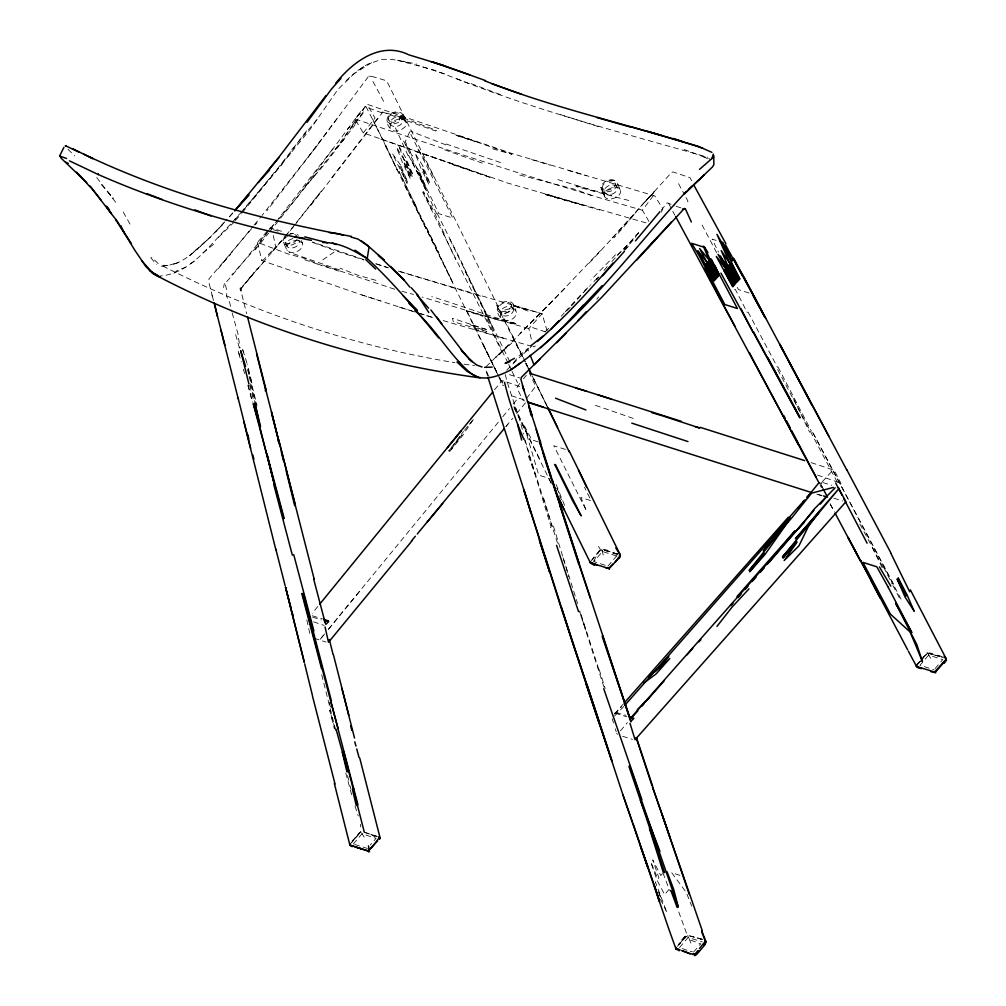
<?xml version="1.0" encoding="UTF-8"?>
<svg xmlns="http://www.w3.org/2000/svg" width="1006" height="1006" viewBox="0 0 1006 1006"><rect width="100%" height="100%" fill="white"/><g stroke="black" fill="none" stroke-linecap="round" stroke-linejoin="round"><path stroke-width="0.75" stroke-dasharray="5 3.75" d="M661.37 212.115L662.791 208.795L654.768 195.906L512.859 153.767L367.215 104.335L355.432 118.482L355.256 119.538L363.254 132.893L508.596 183.331L649.587 223.91M390.077 127.561C389.649 122.481 395.283 119.588 399.596 118.985A9.331 6.036 -24.4 0 1 405.619 120.896L406.386 124.304L404.877 127.133L400.728 130.076L396.88 131.057A9.331 6.036 -24.4 0 1 390.856 129.145C381.425 119.601 390.781 108.246 401.633 113.1L406.399 122.481M500.472 316.978L500.485 315.142A7.998 5.168 -24.4 0 1 504.937 309.974L511.237 308.364L514.506 309.131L516.883 312.791C512.997 325.139 496.272 321.656 497.316 308.037C499.404 302.328 507.867 299.021 512.733 303.259L516.015 310.313M513.563 309.156L513.55 310.628C511.878 315.104 505.829 317.506 501.642 315.029L498.737 309.005L499.341 306.138C501.73 302.844 506.81 301.058 510.457 303.296L513.563 309.156L512.934 307.886A7.482 4.841 -24.5 0 0 508.105 306.352C504.509 306.717 499.404 309.647 500.711 313.897M620.513 190.486L620.488 192.322A7.998 5.168 -24.4 0 1 616.037 197.503L610.994 199.075A9.331 6.036 -24.4 0 1 604.971 197.151L600.959 187.569C601.777 182.589 607.121 179.835 611.811 179.898C617.609 179.672 618.451 186.55 620.513 190.486L619.734 188.914A9.343 6.036 -24.4 0 0 613.698 186.99L606.555 190.059L604.518 192.787L604.191 195.566M301.134 240.447C307.308 248.356 293.073 256.253 287.175 250.557L283.088 241.842L283.126 239.994L285.452 236.41M339.085 271.155L321.48 265.471L304.906 258.429L288.584 254.141L257.486 242.358L268.187 229.997M681.666 939.981L686.432 934.876L686.532 933.342L677.528 908.581M547.151 331.087L542.108 313.784L528.829 328.547L532.048 342.216M257.486 242.358L261.786 260.541L361.971 294.972L416.748 312.64M223.521 287.464L224.401 283.516M401.155 115.552L399.344 120.028L393.623 122.355L390.039 121.764L388.178 118.834C389.02 114.005 395.081 111.729 399.344 113.364L403.142 119.701C403.117 127.687 388.744 129.535 388.454 120.242M513.513 304.831C513.903 312.313 500.648 316.965 497.278 309.873M511.677 305.158L511.337 307.27L506.169 311.571L500.51 311.395M503.616 381.01L501.881 380.733L502.786 383.286M840.702 484.301L840.903 483.232L834.137 470.129L810.421 462.42M616.087 712.751L626.034 715.316M306.843 619.947L310.489 636.597M648.92 221.395L642.394 210.229L652.542 196.761L653.636 195.629L654.768 195.906M403.066 115.325L403.142 117.262C400.79 122.669 393.522 125.561 388.266 122.594L387.121 121.236M593.678 561.235L598.545 552.319L601.689 549.326L618.564 554.319M496.612 305.095L523.145 358.312M297.147 239.227C294.896 243.087 288.86 245.389 285.1 242.308L284.434 240.308L285.151 238.095L288.056 235.58M687.563 201.904L688.003 201.225L685.099 195.83M473.248 419.515L462.458 435.824L449.217 452.059L461.98 434.743L448.739 450.977L459.742 436.277M239.642 288.936L240.824 288.684L251.915 275.418L256.241 268.916M242.195 212.719L310.213 129.271L338.016 89.358L356.438 71.351L367.768 64.145L381.953 59.329L392.076 59.404L416.283 63.856M360.638 111.603L294.846 200.207L278.373 219.308M269.709 231.833L335.086 149.693L354.049 123.248M608.039 550.357L602.041 549.025L600.393 549.49L591.918 559.688M243.54 210.078L281.68 163.525L308.641 128.19M317.846 144.625L262.05 215.46M294.481 225.545L321.392 190.977L294.796 224.59M351.974 842.261L359.456 832.603L362.11 831.082L361.456 829.799M525.283 361.707L388.241 83.938L385.864 80.555L369.743 75.739L368.536 76.368L318.236 143.996L267.068 210.606M337.312 118.218L307.811 157.502M363.342 111.842L344.819 136.414M354.766 124.203L363.594 112.458M314.438 176.037L325.328 163.437L355.005 124.945M332.785 148.863L278.473 218.73M302.429 243.062L298.354 240.472C295.412 244.496 289.011 247.036 284.535 244.056L283.088 241.842M369.428 76.129L371.025 76.406M331.54 177.936L378.495 117.274M922.577 658.188L924.313 655.975M310.841 205.299L382.77 112.169L379.74 113.364L381.563 112.685L364.826 106.724L361.556 112.861L357.721 115.527L354.338 122.581L347.636 129.057M267.08 232.99L256.203 247.501L231.732 274.889M270.815 228.274L277.493 219.924M218.139 268.879L253.261 226.111M317.154 119.261L291.048 150.787M513.538 362.713L518.819 356.137L527.634 348.629L529.76 354.024M685.275 936.108L678.296 944.797L686.922 935.253L702.44 939.327M293.526 226.727L271.67 252.481L284.95 236.674M494.524 389.812L501.881 380.733M679.503 947.602L688.167 937.441L702.251 941.918M255.21 249.714L268.74 233.027M317.821 606.492L312.262 613.308M946.256 658.515L927.595 653.045L917.862 664.086M285.93 235.454L293.815 225.797M461.578 433.825L463.515 431.436M464.495 430.241L468.381 425.475M469.349 424.281L472.267 420.697M519.725 383.462L517.059 387.285L517.298 388.756L522.843 400.036L524.503 400.878M523.497 378.834L526.327 375.364M596.759 299.21L598.671 296.883M324.598 633.931L319.606 640.005L324.485 634.069M328.585 629.077L499.341 420.936M502.749 416.786L509.514 408.537M513.236 403.984L518.203 397.936L525.597 400.287M328.384 629.328L361.506 588.975M505.93 426.531L512.758 418.245M916.378 665.796L919.937 661.458M254.229 224.929L261.07 216.642M505.98 426.469L507.879 424.155M516.656 413.504L525.446 402.853M526.44 398.539L535.695 386.279L529.496 373.352M268.803 230.55C253.877 247.954 240.509 266.427 225.181 283.302L226.916 291.753L226.576 296.192L229.708 302.68L231.795 311.37M269.771 229.393L277.417 220.389M598.884 277.128L596.696 279.341L598.532 277.115M604.065 270.438L607.762 265.999M661.231 210.241L667.217 202.797L674.737 205.815M916.881 665.218L921.571 659.685M922.54 658.515L925.445 655.019M571.597 305.824L589.428 286.018M350.226 843.933L360.915 831.761L364.373 837.533M240.208 287.603L240.824 288.684L281.001 241.503M677.378 946.369L687.664 935.215L701.974 939.39L697.246 938.787M591.138 561.046L598.545 552.319M353.345 843.984L361.984 833.823L376.081 838.3L370.309 845.078M607.926 566.139L616.565 555.978L619.382 555.274M620.438 730.834L627.442 722.61M930.638 658.238L927.595 653.045L928.651 655.107L920 665.268L934.084 669.745M693.587 952.066L700.327 944.169M935.052 668.613L942.748 659.584L928.651 655.107M679.1 944.257L682.294 940.522M232.713 213.008L227.721 218.78M335.086 149.693L345.486 137.558M251.915 275.418L242.358 286.547L240.824 290.948L240.66 289.502L246.646 313.746M638.647 232.625L629.517 243.226L617.03 255.398M662.413 873.711L660.816 875.56L652.743 859.853L658.88 877.81L657.886 878.955L650.794 862.092L656.943 880.049L664.626 894.56L669.166 889.291L662.992 873.032M264.415 261.271L247.803 279.844M232.524 222.037L239.705 213.775M240.736 212.593L282.372 163.94M235.366 220.553L241.214 213.838M304.893 186.89L315.821 174.302M561.247 316.261L564.253 312.816M565.246 311.659L583.09 292.331M918.667 663.18L920.1 661.546M222.578 224.652L204.482 242.723L189.631 255.499L210.216 237.315L226.69 219.949M614.679 713.845L623.645 703.634M822.191 481.861L833.421 469.651M230.663 224.162C210.191 243.993 191.228 273.381 160.457 275.958M623.921 250.481L636.106 236.825M281.68 163.525L292.142 151.667M232.801 213.033L225.784 220.742M596.696 279.341L598.771 277.015M589.239 263.094L634.786 213.825M352.15 840.853L360.865 831.673M223.332 262.365L230.55 254.392M612.264 237.919L654.604 191.253C640.055 205.916 628.109 222.754 614.012 237.806M611.849 261.522L638.634 232.914M215.8 231.531L224.791 221.823M251.311 229.016L209.147 278.675L208.594 281.089L213.335 300.429M255.21 224.803L257.159 222.691M600.569 250.494L552.986 300.53L496.713 357.369M614.641 714.097L621.431 706.816M615.521 254.782L590.862 280.02M234.561 219.899L241.679 212.404M916.579 664.639L919.66 661.432M506.722 370.158L530.112 346.932M355.005 838.224L359.054 834.024M614.54 716.058L623.795 706.463M653.674 192.901L645.022 201.854L671.455 172.592L673.014 171.925L689.99 177.71L692.807 182.878M564.844 288.32L519.901 333.502M624.839 250.079L630.284 244.496M922.804 658.176L928.211 652.643L932.851 653.598M593.88 281.579L598.13 277.266M530.413 323.354L552.986 300.53M486.124 366.624L510.344 342.883M550.357 527.71L551.074 526.993L529.231 455.165M566.617 310.955L571.986 305.648M218.415 237.491L233.43 222.804M545.101 331.804L549.414 327.654M495.744 357.029L511.702 343.197M584.172 291.199L591 284.736M269.055 229.192L270.777 227.582L285.025 232.487M346.165 80.669L353.207 74.293L372.321 62.209M523.711 353.559L530.69 347.372M363.606 66.484L356.954 72.017M173.925 273.28L177.219 270.476L185.682 267.194M213.574 244.357L201.125 254.267M535.381 345.938L534.148 346.957L533.167 346.353M616.565 555.978L602.481 551.502L593.829 561.662L606.517 565.686M322.8 259.875L335.79 250.884L363.958 260.001M734.657 289.653L735.248 289.288L747.295 312.526M190.524 263.572L196.66 259.862M793.432 398.489L809.641 432.203M505.326 313.13L510.143 311.068M292.947 238.485L289.049 240.157L287.024 242.22L286.584 245.879L288.181 247.426C292.645 249.425 300.505 246.017 299.197 240.472M288.772 234.499L293.827 233.291L298.543 235.215M161.287 266.188L167.989 265.534L178.276 262.491L172.504 264.641C187.782 260.076 198.61 247.451 210.216 237.315L209.914 237.378M289.98 233.82L292.482 233.417M926.84 652.869L941.742 656.993M363.254 132.893L375.012 118.155L367.215 104.335M167.989 265.534L161.149 265.194C253.411 312.325 352.628 345.938 454.938 362.663M605.939 190.461L611.9 189.279L614.176 187.292L615.307 185.029L614.767 182.35L612.792 181.105C608.63 180.237 603.022 182.312 602.393 187.028C602.632 192.486 607.536 196.61 612.767 193.818A6.451 4.175 -24.5 0 0 617.382 188.449L614.767 182.35M609.246 180.087L614 180.225M618.552 553.702L615.383 553.602L602.041 549.025M298.354 240.472C293.375 239.944 287.175 242.735 286.295 248.08L287.175 250.557M684.193 149.492L703.282 156.76L707.633 157.238L710.324 159.841M464.043 364.172L474.492 365.606M261.786 260.541L263.698 259.636L275.682 246.872L272.903 233.455M397.458 60.234L433.548 69.867L470.431 84.152M690.154 951.248L692.442 951.802M576.249 185.733L611.623 195.302M701.974 939.39L691.952 936.209M927.985 653.309L939.365 656.113M628.851 200.496L576.048 186.525M484.854 315.846L517.31 323.907C488.35 316.173 460.421 305.371 431.75 296.657M581.455 204.595L545.34 194.233M355.269 119.022C450.374 151.189 545.793 182.79 642.394 210.229M364.926 832.566L377.426 836.376M545.881 194.711L599.752 210.028M456.749 78.745C538.361 111.213 623.406 133.069 707.633 157.238M401.884 291.237L413.453 294.431M492.6 148.838L512.004 154.258L456.623 134.967M398.313 271.079L542.108 313.784L512.406 305.296L528.213 311.118M519.775 175.044L574.036 189.078L591.314 195.327M546.233 194.699L582.172 205.086M480.466 296.066L398.049 270.979M531.973 346.416L440.942 319.958M527.295 309.483L511.903 305.107L526.679 309.685M375.955 280.36L357.482 275.103L340.028 268.149M893.693 584.335L812.031 431.121L901.137 599.274M444.463 73.853L416.22 64.837M817.513 475.071L840.903 483.232M498.536 320.147L422.13 297.034M503.541 338.293L472.48 328.61M818.18 494.399L822.166 495.568M568.176 170.366L586.322 175.761M312.376 615.76L322.398 618.853M531.47 159.539L550.219 165.147M557.877 179.609L594.093 191.002M399.244 307.107L413.479 311.432M418.207 313.105L433.737 317.821L420.646 313.646M598.243 126.593L560.631 114.671M822.833 482.566L831.761 485.294M446.111 143.996L502.145 163.11M501.504 319.983L516.996 324.8M528.829 328.547L466.595 310.879L482.867 316.299M273.305 229.67L279.165 231.506M615.018 713.091L626.763 716.788M363.594 831.924L376.571 836.439M312.564 617.118L321.254 619.872M622.651 736.266L632.409 739.36M716.146 240.396L712.11 239.114L718.435 252.141M546.912 194.233L564.643 199.88M749.08 293.01L738.454 289.627L736.367 285.729M509.476 374.647L519.7 377.904M506.697 381.978L520.806 386.983M511.513 395.823L518.203 397.936M833.836 498.209L842.714 501.026M816.847 494.223L822.631 496.059M565.473 449.43L553.765 445.708L586.548 510.998L580.952 497.505L591.151 500.737L584.511 487.244M538.135 441.86L531.746 439.823L523.686 424.343L538.788 475.146L549.037 478.403M937.403 655.12L942.735 656.817M603.26 555.073L601.689 549.326L617.91 554.809M313.532 621.821L324.196 625.455M314.124 638.269L325.982 642.029M679.905 875.321L671.681 872.718L686.167 892.259L691.726 906.129M354.753 844.436L367.429 848.46M457.516 135.772L475.825 141.62M361.971 294.972L380.331 300.832M380.872 139.142L470.406 170.177M339.437 269.922L289.124 252.242M375.615 263.773L388.391 267.91M394.666 289.238L321.505 264.792M456.02 135.244L474.92 141.481M489.608 177.069L452.109 164.28M532.551 327.591L546.17 332.118M676.208 206.293L682.055 208.255M376.571 263.899L387.901 267.709M453.228 164.267L416.144 151.705M363.958 259.649L312.426 241.981M633.264 418.408L593.527 404.651M452.625 164.544L489.96 177.308M304.705 259.699L321.48 265.471M482.39 163.161L444.677 149.806M682.219 948.557L687.651 950.494M312.715 242.496L335.79 250.884M471.11 83.611L503.843 95.872M403.192 61.115L409.128 63.315M445.784 144.814L410.184 131.032M690.745 940.132L700.905 943.993M270.777 227.582L271.834 229.217M613.22 552.596L615.685 553.665M703.282 156.76L707.507 158.608M294.821 234.524L296.682 235.756M370.786 834.188L376.948 838.25M512.62 336.092L525.057 361.632M158.156 263.547L151.642 257.247M601.89 189.895L604.971 197.151L600.959 187.569L603.323 191.203C608.743 193.19 616.162 190.209 617.407 184.287L616.992 182.539M617.068 187.053L615.483 185.506L612.855 184.89L608.768 185.708A6.451 4.175 -24.5 0 0 604.153 191.09L604.455 192.473M68.006 149.303L74.683 155.943M602.682 188.298L604.367 190.172M150.774 257.674L156.295 264.465M101.329 184.601L113.515 198.257M96.739 177.509L117.928 205.211M107.491 191.203L112.534 198.434M616.615 733.148L617.433 734.355M403.142 119.701L401.985 117.903C397.823 115.464 391.699 117.777 390.077 122.304L390.303 124.442M388.178 118.834L390.039 121.764M598.432 546.396L600.393 549.49M418.031 149.127L426.016 161.979L434.278 178.049M489.042 376.495L487.193 373.389L486.388 368.976M702.1 225.03L716.75 252.908M123.285 212.052L130.403 224.891M372.975 81.536L384.996 103.958M748.15 312.2L777.487 367.265M859.853 523.963L883.004 567.283M672.813 211.335L674.951 215.271M837.256 482.214L776.632 367.592M678.572 183.708L684.369 194.485M821.562 485.722L822.983 488.375M668.474 203.25L671.04 208.053M819.991 484.917L821.449 487.646M830.189 504.019L834.527 512.167M821.022 484.942L822.468 487.646M830.113 503.805L833.031 509.3M408.612 155.301L426.632 190.775M892.926 585.542L900.106 599.211M778.128 367.253L811.389 431.121M437.208 213.574L464.357 267.671M422.646 192.058L501.315 350.553M372.572 119.123L397.357 169.888M883.608 567.195L892.209 584.172M414.9 204.47L438.88 252.456M449.845 239.353L509.816 361.67M452.738 282.598L414.648 205.01M547.138 406.424L531.847 375.439M547.339 406.575L532.187 375.728M525.937 363.141L528.603 368.561M532.073 375.603L547.302 406.537M525.71 362.99L527.71 367.052M525.924 363.946L527.307 366.762M385.235 145.694L498.41 375.904M483.207 344.97L498.335 375.728M549.062 478.894L552.369 485.621M872.303 547.566L882.174 567.724M408.071 155.603L395.433 127.85M493.795 331.112L463.515 267.873M556.142 484.552L565.02 506.483M556.783 488.199L558.82 492.374L557.098 488.325M559.575 495.744L561.562 499.781M467.413 311.898L499.039 376.709M539.379 458.396L512.897 404.89M499.102 377.313L503.239 385.738M551.112 483.069L512.947 405.493M405.242 186.362L425.827 228.236M499.026 377.124L503 385.235M483.144 344.366L497.027 372.861M507.992 363.028L486.187 317.858M508.684 364.449L511.413 370.107M512.104 371.516L517.574 382.833M499.793 377.816L503.063 384.581M426.028 227.092L452.335 281.655M660.527 899.314L666.991 912.719L655.346 881.91L656.78 886.097M464.055 267.697L494.336 330.76M365.945 106.473L385.235 144.21L397.345 170.316M690.87 943.087L687.664 935.215L688.167 937.441M443.571 233.706L455.705 259.535M514.695 406.738L527.974 435.196M436.667 213.85L417.213 171.598M444.099 233.455L433.435 210.355L423.438 191.718L432.366 211.071M403.142 117.262L406.386 124.304M285.1 242.308L286.584 245.879M658.804 892.812L660.527 897.189M239.956 355.734L237.844 350.39L241.277 361.984M601.802 549.691L602.481 551.502M528.313 455.907L535.444 475.071M505.213 374.458C510.268 394.692 518.933 413.68 523.422 434.114M524 438.327L558.582 546.421M658.704 891.681L661.105 898.647M603.99 687.148L579.758 612.126M355.043 806.108L358.262 815.941M598.822 669.455L579.921 610.843M579.657 611.334L585.693 630.033M599.148 669.468L605.222 688.506M563.134 557.802L577.595 603.487M246.986 363.267L242.195 347.875L243.452 352.402M553.463 526.226L562.694 556.368M612.176 718.674L613.509 723.012M615.282 728.809L616.175 731.702M487.558 375.98L485.785 369.34M543.68 498.335L552.193 526.289M563.574 559.261L568.83 576.664M247.539 369.881L252.28 384.141L247.426 364.662M334.96 728.231L329.704 710.274L334.382 728.985M525.157 440.087L529.508 455.014M243.377 369.24L244.596 373.616M235.668 334.658L239.529 348.554M345.775 773.023L352.037 796.148M249.136 376.294L256.53 405.431M247.853 385.285L252.305 401.884M250.079 383.688L254.996 402.425M249.651 385.373L254.141 402.576M321.719 674.724L335.916 731.287M212.128 295.148L213.649 301.222M247.916 368.963L257.02 405.569M329.264 702.276L330.71 708.061M347.573 775.538L349.422 782.907M248.193 384.87L252.493 402.161M232.147 312.816L237.919 333.715L240.069 348.126M350.151 785.862L350.767 788.792M360.425 824.266L360.752 826.982M409.618 131.987L405.28 141.645L412.347 156.005L403.733 141.154L438.88 213.662L452.801 218.063L409.618 131.987M436.202 130.327L435.611 131.019L382.557 112.056L401.042 117.111L436.202 130.327M616.25 712.248L614.616 713.304L616.502 712.977L616.25 712.248M486.25 329.415L469.94 324.661L486.803 331.502L453.329 321.731L452.411 318.273L486.25 329.415M416.182 206.481L398.892 171.372L416.182 206.481M419.2 171.07L410.863 159.451L425.626 189.254L418.358 172.177L426.343 188.323L419.2 171.07M400.64 165.185L392.378 153.578L407.028 183.344L399.81 166.292L407.744 182.413L400.64 165.185M422.948 166.128L415.101 153.34L421.074 168.606L429.097 184.827L422.03 167.336L430.065 183.595L422.948 166.128M404.362 160.231L396.578 147.454L402.501 162.695L410.473 178.917L403.444 161.438L411.429 177.672L398.263 145.015L405.896 158.168L413.189 175.409L405.192 159.124L412.347 176.49L404.362 160.231"/><path stroke-width="1.5" d="M935.718 672.838L930.588 671.555M713.317 154.107L711.908 158.546L699.497 169.398M907.613 649.7L860.658 560.732L870.555 578.978M379.677 839.117L379.84 837.583L378.759 836.816M619.382 555.274L620.337 555.249L620.174 556.783L619.017 558.405M65.377 146.134L66.082 145.832M379.69 838.778L379.84 837.583L378.885 837.608M65.428 145.694L78.808 152.095M351.056 237.051L358.149 239.139L369.114 246.784L367.215 258.529C393.283 282.472 416.094 310.238 438.503 337.802M311.37 240.384C238.309 225.784 166.543 204.457 98.236 174.516L98.362 173.925M820.858 484.062L821.223 482.968M699.447 948.52L705.772 940.786L705.898 942.735L703.81 945.099M352.175 846.662L349.761 845.103L350.226 843.933M921.798 668.613L918.579 668.085L916.416 666.374L916.881 665.218M676.397 947.539L675.944 948.62L677 949.475M63.906 147.404L59.618 156.005L66.497 158.47M265.169 390.781L265.986 389.485L247.438 316.563M530.564 512.054L524.34 490.915M60.259 156.181L61.026 158.093L86.73 182.664M620.337 555.249L615.131 562.216M294.67 505.641L286.282 471.311M369.617 851.101L369.001 852.007L366.612 850.435L349.761 845.103M788.44 521.158L765.025 554.457L749.734 571.773L764.397 553.199L749.105 570.515L777.361 534.928L763.252 550.886L788.289 521.083M277.908 441.156L278.448 440.402L271.545 413.114M307.056 122.292L331.502 89.031L341.009 78.292M325.781 95.834L278.951 157.112L234.813 210.77M686.054 191.756C629.303 252.632 580.11 322.926 510.444 370.095C499.127 375.867 483.37 382.368 471.764 374.106C449.783 355.759 436.453 329.616 414.887 310.703M944.106 663.344L946.382 660.414L946.256 658.515M716.976 626.373L732.217 606.932L748.992 588.862M635.503 240.836L659.936 211.688M447.431 447.632L492.689 392.089M319.757 604.103L460.861 431.134M268.665 170.089L278.863 157.628M329.427 641.149L412.007 540.813M810.635 492.927L818.934 482.779M686.909 654.969L692.769 648.304M537.506 341.436C564.63 317.355 589.604 290.885 612.893 263.119M767.251 564.379L794.878 530.917L737.058 596.495L738.014 597.551L741.032 594.118M417.301 533.947L457.466 485.282M504.081 428.77L457.831 484.98M769.276 562.09L813.867 510.47M697.573 950.922C694.517 957.36 687.903 952.116 683.124 951.148M426.934 522.403L442.665 503.528M797.984 508.332L799.984 505.93M802.989 502.308L805.001 499.894M807.001 497.492L810.006 493.871L806.9 497.379M411.504 540.863L415.365 536.248M946.319 659.622L935.328 672.209M624.437 251.387L602.531 275.77M767.44 543.253L764.434 546.824L769.477 541.228M783.473 524.176L787.484 519.41M910.329 589.805L946.344 659.056L934.612 671.995L916.567 666.475L908.305 651.045M705.055 944.647L696.831 954.329L694.656 955.7L698.642 950.695M602.141 285.654L562.618 327.365L540.675 347.774M377.652 840.865L367.819 851.177M820.33 504.081L826.328 497.039M583.09 305.359L572.867 317.318L582.889 306.528M613.094 563.951L608.542 568.465L605.662 567.774M234.662 210.732L248.306 194.787M647.135 700.251L664.362 680.572M730.997 605.599L732.997 603.298M631.579 717.907L637.804 710.84M641.954 706.137L644.029 703.785M745.069 589.541L748.099 586.108M752.123 581.531L756.16 576.954M760.196 572.389L764.233 567.812M624.676 702.452L788.327 517.235M788.49 518.216L803.807 500.887M772.495 537.808L776.531 533.255M779.637 529.734L786.881 521.536M624.801 705.332L790.037 517.499L779.235 532.061L791.672 518.015L811.553 493.179L833.333 487.432M630.599 718.146L803.983 521.925L814.269 509.011L835.169 487.759M335.69 83.322C352.414 62.385 379.727 41.259 407.795 54.337M258.391 182.501L269.621 169.951M522.831 386.794L524.113 390.605L520.919 379.438L521.347 377.388L601.789 297.248L671.329 222.075M238.824 206.243L249.111 195.013M551.162 329.125L558.858 320.788M636.76 260.013L684.319 208.481L682.496 209.462L684.621 208.556M577.947 320.612L586.096 311.885M647.147 248.495L656.49 238.573M648.707 677.503L654.831 671.002M698.856 641.853L700.88 639.715M655.899 669.883L668.738 656.428L655.195 671.757L669.77 658.477L656.214 673.844L643.815 683.074M795.432 531.633L804.083 522.705M556.834 342.719L566.479 332.885M594.307 564.605L590.245 562.769L609.171 568.591L619.482 557.412M713.719 155.251L713.883 164.607L712.537 166.883L684.52 193.743L698.554 180.036M704.351 174.73L698.378 180.476M637.288 709.695L649.21 697.9M540.021 358.953L533.997 364.813L530.288 355.37M688.62 189.455L692.266 185.972M353.785 788.515L352.402 789.282L356.25 805.529M530.678 345.913L543.73 335.639M711.908 158.546L713.656 157.188M510.444 370.095L520.68 362.801M514.418 358.362L505.138 363.329L509.929 361.72M879.42 566.931L890.813 586.158M492.16 367.127L484.603 367.353M367.819 850.724L371.906 847.329L379.853 836.917L359.758 758.096M324.674 621.482L325.906 624.324L328.723 621.469L324.146 620.79M283.642 518.643L253.261 403.658L260.013 426.72L254.958 403.318L260.541 426.531M692.92 954.531L694.844 954.531L694.266 953.889M322.863 242.509C340.569 242.408 352.93 250.381 367.215 258.529L354.98 250.154M329.239 232.625L338.921 233.832L342.883 235.278M294.582 236.888L303.988 238.145M480.114 377.891C366.788 362.55 256.077 327.855 154.798 274.651M670.109 890.511L670.927 890.675L677.139 907.462M594.584 564.102L590.421 562.87L558.984 499.077M304.805 236.863L327.44 242.811M408.511 54.726L443.206 65.34L485.521 80.593M351.421 236.41C259.447 219.346 168.455 194.661 83.762 154.182M90.54 186.814L117.362 221.458L134.653 250.016L145.933 266.565L152.522 273.204L157.892 275.493M647.613 131.61L697.862 146.197L711.883 152.346M702.968 148.259C630.573 124.48 555.526 109.025 484.515 80.694M679.364 949.589L675.856 948.645L668.827 929.066L622.827 794.577L561.373 607.297M647.248 131.245L661.269 135.206M596.96 117.564L630.9 127.196M631.894 127.096L646.179 131.208M823.499 495.958L827.498 497.127L823.185 489.004M576.036 388.14L586.536 391.221M695.486 426.77L699.824 428.04L664.425 416.446M334.306 783.372L349.66 844.248L350.038 845.141L361.808 848.926M651.75 412.611L662.967 415.981M482.025 367.001L476.467 364.952M528.389 402.526L811.075 492.387M431.071 61.617L469.789 74.872M530.087 373.377L611.271 399.08M916.416 666.374L917.862 666.827M355.772 847.153L367.291 850.749L369.202 850.359L368.473 845.87M597.841 394.817L681.464 421.376M432.618 61.97L443.206 65.34M720.195 241.679L722.899 242.534L730.054 255.826M804.674 460.61L700.163 427.324M687.966 441.571L631.768 423.124M597.551 565.284L590.22 562.191L590.421 562.87M491.871 83.712L521.611 94.275M527.395 401.834L543.315 407.078M619.696 554.784L620.3 554.985L569.295 451.128M673.115 138.375L682.106 141.368M628.964 716.297L633.881 718.41L630.963 721.227L629.341 717.919M323.844 619.331L328.157 620.79M680.169 950.066L675.944 948.62L675.718 947.212M677.088 949.073L675.856 948.645L679.251 950.758M555.564 398.2L585.92 409.97M194.787 209.839L211.009 215.963M147.014 193.655L162.167 199.49M681.578 950.544L690.103 953.889M332.42 242.936L336.306 244.571M98.236 174.516L69.452 160.859M65.579 162.142L68.245 163.374M155.352 274.827L160.268 277.115L152.522 273.204M478.215 377.25L467.312 371.528L456.925 361.984M72.583 148.687L92.904 158.671L89.257 156.76M578.475 470.179L586.397 486.766M149.416 270.539L156.521 274.789M590.849 563.222L594.697 565.385M557.777 495.908L564.366 510.218M475.951 364.474L468.884 358.727L461.603 350.44M361.519 240.962L368.485 246.105M662.137 814.558L652.567 787.308M369.114 246.784L384.367 260.353M378.596 255.474L404.148 280.171L409.844 287.138M619.533 554.306L620.3 554.985L615.798 547.943M365.819 259.686L375.615 269.067M265.421 388.391L314.237 579.343M377.979 254.593L383.965 260.051M408.889 303.359L416.798 310.703M404.148 280.171L390.605 266.464M403.243 295.827L417.402 310.288M468.884 358.727L472.091 361.732L460.748 349.371M152.422 272.664L142.148 261.309M416.685 294.632L428.581 308.213M89.899 186.701L76.619 172.101M411.177 287.678L418.031 295.173M838.312 487.596L845.92 501.768L635.063 739.699L629.982 723.239M107.277 207.223L109.101 209.311M430.87 309.949L464.52 353.76M100.889 199.779L89.597 185.67M725.955 243.842L693.7 184.853M944.144 656.214L946.344 659.056M458.522 361.607L462.823 367.228M436.617 316.94L441.76 323.794M107.038 207.475L111.339 213.674L106.359 206.18M417.905 295.663L428.782 312.539M116.017 220.276L131.434 243.666M704.426 247.313L707.91 252.531M725.64 245.112L742.667 276.009M694.568 954.028L695.221 955.172M675.655 216.579L819.186 483.207M720.937 273.116L799.833 417.779L753.406 331.703M723.918 270.413L731.79 284.522M732.821 257.838L765.05 317.305L761.039 310.351M767.842 357.696L800.122 417.591M722.685 303.46L735.034 326.296M742.68 274.978L846.876 470.129M733.89 258.63L753.154 294.507M753.016 295.412L759.58 307.635M720.447 256.014L734.971 283.126M798.789 445.218L749.483 352.968M722.811 303.636L704.326 268.363M848.071 537.38L860.633 561.147L835.181 513.337M848.171 537.757L860.633 561.147M891.115 553.35L846.788 469.752M829.133 436.642L779.801 344.165M779.801 344.366L811.679 404.827M871.146 580.94L880.2 598.054M798.865 444.375L816.319 477.498M753.356 294.833L765.692 318.374M783.699 415.478L785.145 418.219M786.591 420.973L790.2 427.864M791.647 430.618L798.148 443.005M835.684 483.031L842.148 495.417M843.594 498.171L867.084 543.19M891.09 553.765L909.701 591.817M725.1 269.671L731.865 282.749M740.932 308.666L752.853 331.955M701.773 931.933L705.483 941.629M547.83 407.82L557.613 427.487M528.603 368.561L531.369 374.194M547.981 407.933L569.182 451.795M528.376 368.397L531.155 374.031M685.375 208.808L691.361 222.024M705.445 941.138L705.835 941.943M120.846 225.721L124.166 232.851M701.685 931.053L703.295 934.675M715.015 265.924L719.24 275.455L710.349 258.932L718.146 276.65L709.268 260.152L703.282 246.105M504.559 382.343C509.237 401.834 515.814 420.873 523.812 439.245M659.974 851.327L640.42 800.323L628.888 766.321M667.003 871.636L673.63 889.229L678.283 907.123L629.718 765.994M640.42 846.134L647.613 865.864M631.089 721.792L545.529 461.364L536.148 429.461M528.804 406.122L540.863 443.105M633.051 823.499L648.027 867.474M641.828 799.556L603.713 688.645M622.827 794.577L632.497 822.179M659.471 901.854L653.774 883.809L659.546 900.559M702.201 930.5L652.617 787.208M703.823 935.882L705.294 940.094M647.336 866.405L640.809 847.052M522.391 385.512L532.425 416.233M662.3 815.313L689.311 894.46M599.287 721.968L572.967 643.589M648.09 867.247L653.296 882.425M602.217 636.509L628.675 714.524M662.338 814.898L670.361 838.501M612.164 761.278L586.875 684.206M539.556 442.313L541.002 446.563M542.913 452.235L545.302 459.327M578.513 611.56L556.557 545.34M540.675 443.898L559.663 503.176M552.42 480.466L579.079 563.272M652.693 786.378L636.433 737.788M640.42 800.323L664.652 872.692M585.907 683.59L611.522 760.209M578.89 563.926L590.346 598.306M578.702 564.203L559.6 504.622M615.534 675.491L628.687 715.115M573.282 644.506L488.011 377.451M523.61 489.532L560.795 606.832L598.922 722.736M652.077 785.887L636.182 737.524M628.549 714.361L630.46 720.145M539.379 540.134L549.867 572.401M602.519 635.39L615.219 674.573M663.294 872.391L649.461 828.655M539.53 540.662L549.502 571.911M545.755 460.748L551.137 477.825M245.565 366.259L240.723 350.742L248.897 383.952M609.171 568.591L609.46 569.195M348.78 771.564L342.92 752.224L347.95 771.879L336.042 729.149M302.429 593.54L357.947 804.75M335.036 784.039L312.501 696.152M313.897 630.913L293.714 554.595M354.778 741.824L355.948 746.075M356.715 748.917L359.029 757.43M330.836 701.396L338.129 728.671M331.402 700.943L303.234 593.2M285.541 587.29L304.315 662.338L285.541 587.29L291.149 608.454M291.941 611.472L293.148 616.012M313.57 578.676L324.951 621.96M284.17 518.367L266.917 453.945L274.475 484.829L259.737 426.758M273.821 484.766L292.356 555.174M301.813 593.565L321.593 668.713M214.026 302.743L224.879 345.196M341.801 688.205L354.514 738.039M252.77 454.838L253.902 459.189M517.6 424.494L521.624 440.062M295.198 504.346L278.712 439.861M343.75 751.897L364.185 831.711M333.401 654.692L348.843 715.316M350.692 726.03L351.786 730.356M238.208 398.728L220.98 330.27M238.082 397.948L250.607 448.148M275.845 549.213L285.151 585.769M256.605 353.974L265.71 390.026M275.87 549.817L243.766 421.401M329.339 639.527L332.999 654.177M325.064 627.002L328.484 642.306M528.603 405.242L531.155 415.491M304.68 663.847L312.451 695.548M271.507 411.63L277.769 437.258M278.134 438.767L279.555 444.627M281.328 451.945L283.466 460.735M342.291 752.224L346.932 771.828M247.79 434.542L248.822 438.893M215.045 305.962L217.447 316.425M808.572 526.025L798.953 545.843L784.164 560.543L797.104 542.121L782.945 558.066L796.551 541.027L782.391 556.972L839.067 488.463L795.432 538.788L819.148 512.104L808.572 526.025M887.933 586.737L876.817 566.793L862.972 562.392L890.436 614.138L910.204 632.082L922.452 661.646L916.843 644.607L895.692 603.311L911.851 632.611L887.933 586.737M555.463 464.709L554.759 464.483L572.603 500.686L581.166 515.864L555.463 464.709M704.804 247.476L691.675 243.314L698.893 255.285L724.81 304.516L737.411 308.528L711.179 259.171L717.115 272.463L709.62 258.693L704.804 247.476M727.828 266.049L718.07 254.392L734.619 284.899L726.747 267.269L735.663 283.755L721.214 250.582L729.966 263.66L738.92 280.234L730.922 262.591L739.875 279.19L723.955 247.262L732.381 260.969L716.964 234.335L737.863 281.378L728.922 264.829L736.769 282.56L727.828 266.049M709.268 260.152L699.572 248.52L716.008 278.989L708.186 261.371L717.052 277.845L709.268 260.152M725.691 268.439L716.36 256.492L732.833 286.836L724.748 269.507L733.651 285.943L725.691 268.439M707.143 262.541L697.862 250.62L714.235 280.938L706.199 263.61L715.052 280.033L707.143 262.541M914.064 611.019L905.111 597.124L897.113 579.016L906.104 595.98L898.081 577.909L907.06 594.873L914.064 611.019"/></g></svg>
